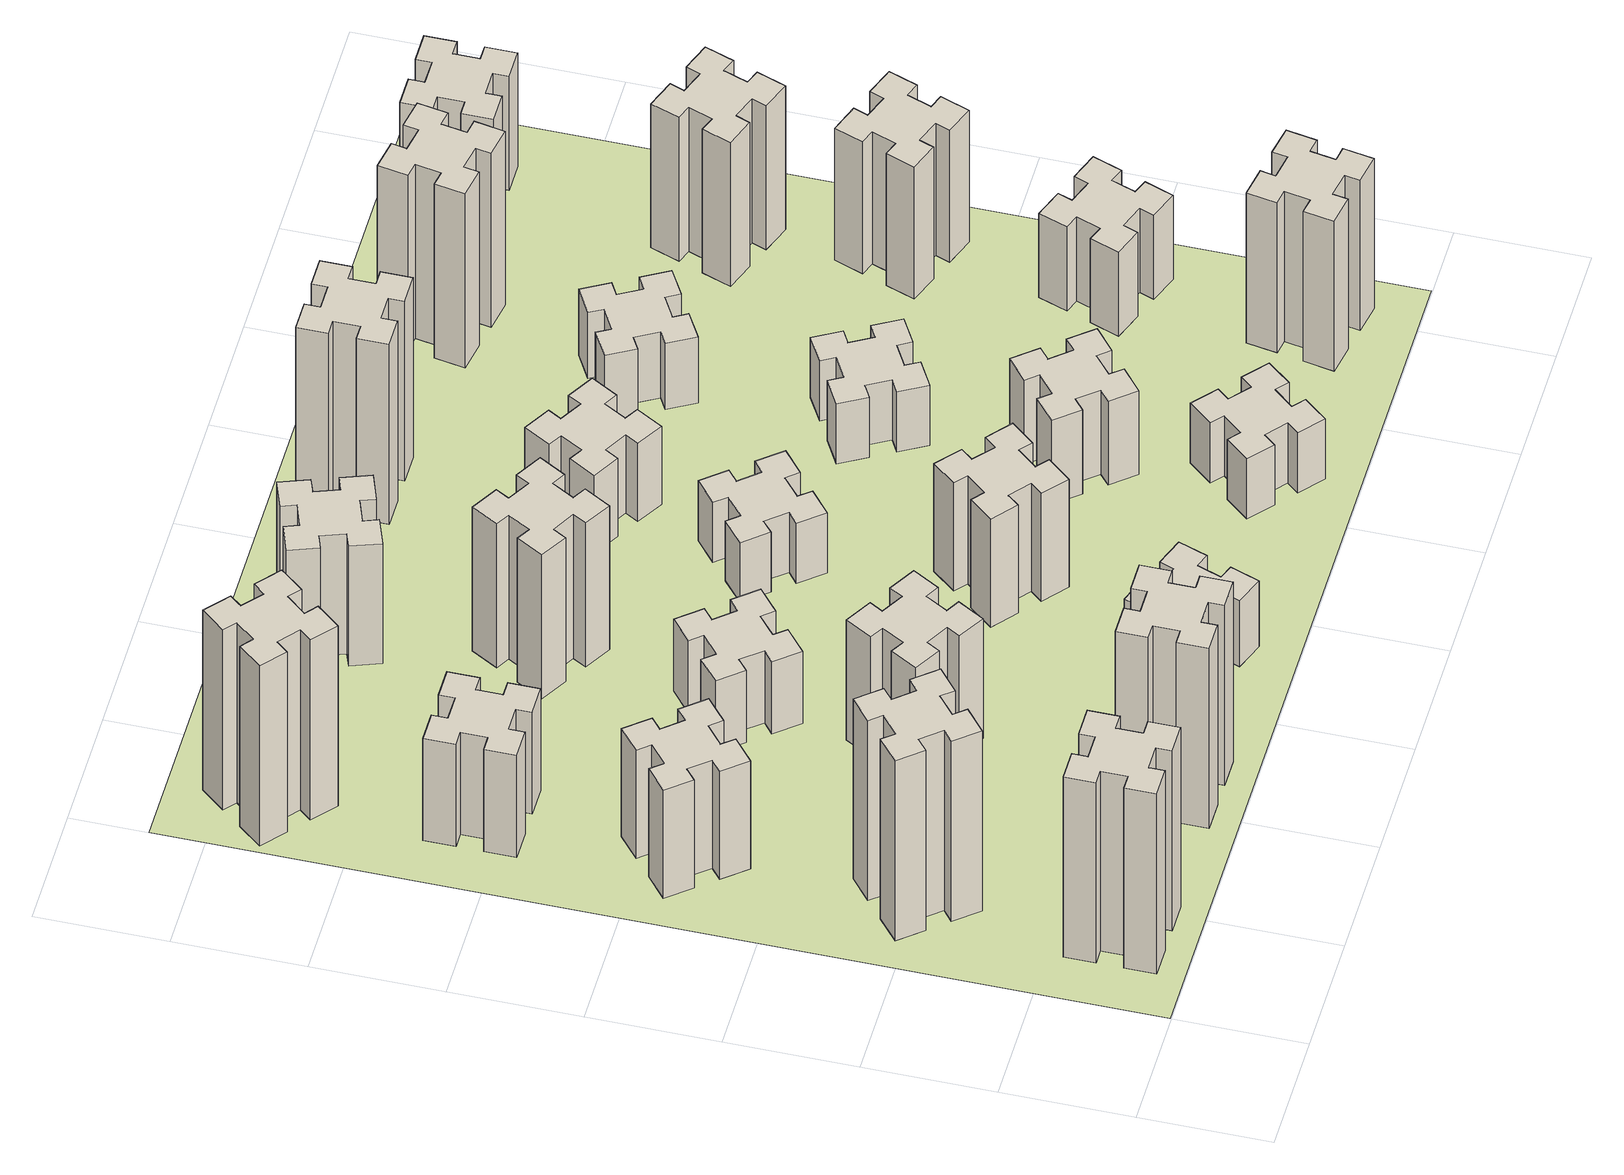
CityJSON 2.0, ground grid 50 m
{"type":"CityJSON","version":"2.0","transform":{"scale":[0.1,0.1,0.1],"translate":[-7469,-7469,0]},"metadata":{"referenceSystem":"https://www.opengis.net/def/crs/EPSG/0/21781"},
"CityObjects":{
"building1":{"type":"Building","attributes":{"class":"1000","function":"1000","usage":"1000","yearOfConstruction":2016,"roofType":"1000","measuredHeight":90,"storeysAboveGround":30,"storeysBelowGround":0},"geometry":[{"type":"Solid","lod":"1","boundaries":[[[[0,1,2,3,4,5,6,7,8,9,10,11,12,13,14,15,16,17,18,19]],[[17,16,20,21]],[[16,15,22,20]],[[15,14,23,22]],[[14,13,24,23]],[[13,12,25,24]],[[12,11,26,25]],[[11,10,27,26]],[[10,9,28,27]],[[9,8,29,28]],[[8,7,30,29]],[[7,6,31,30]],[[6,5,32,31]],[[5,4,33,32]],[[4,3,34,33]],[[3,2,35,34]],[[2,1,36,35]],[[1,0,37,36]],[[0,19,38,37]],[[19,18,39,38]],[[18,17,21,39]],[[24,25,26,27,28,29,30,31,32,33,34,35,36,37,38,39,21,20,22,23]]]]}]},
"building2":{"type":"Building","attributes":{"class":"1000","function":"1000","usage":"1000","yearOfConstruction":2016,"roofType":"1000","measuredHeight":90,"storeysAboveGround":30,"storeysBelowGround":0},"geometry":[{"type":"Solid","lod":"1","boundaries":[[[[40,41,42,43,44,45,46,47,48,49,50,51,52,53,54,55,56,57,58,59]],[[57,56,60,61]],[[56,55,62,60]],[[55,54,63,62]],[[54,53,64,63]],[[53,52,65,64]],[[52,51,66,65]],[[51,50,67,66]],[[50,49,68,67]],[[49,48,69,68]],[[48,47,70,69]],[[47,46,71,70]],[[46,45,72,71]],[[45,44,73,72]],[[44,43,74,73]],[[43,42,75,74]],[[42,41,76,75]],[[41,40,77,76]],[[40,59,78,77]],[[59,58,79,78]],[[58,57,61,79]],[[64,65,66,67,68,69,70,71,72,73,74,75,76,77,78,79,61,60,62,63]]]]}]},
"building3":{"type":"Building","attributes":{"class":"1000","function":"1000","usage":"1000","yearOfConstruction":2016,"roofType":"1000","measuredHeight":54,"storeysAboveGround":30,"storeysBelowGround":0},"geometry":[{"type":"Solid","lod":"1","boundaries":[[[[80,81,82,83,84,85,86,87,88,89,90,91,92,93,94,95,96,97,98,99]],[[97,96,100,101]],[[96,95,102,100]],[[95,94,103,102]],[[94,93,104,103]],[[93,92,105,104]],[[92,91,106,105]],[[91,90,107,106]],[[90,89,108,107]],[[89,88,109,108]],[[88,87,110,109]],[[87,86,111,110]],[[86,85,112,111]],[[85,84,113,112]],[[84,83,114,113]],[[83,82,115,114]],[[82,81,116,115]],[[81,80,117,116]],[[80,99,118,117]],[[99,98,119,118]],[[98,97,101,119]],[[104,105,106,107,108,109,110,111,112,113,114,115,116,117,118,119,101,100,102,103]]]]}]},
"building4":{"type":"Building","attributes":{"class":"1000","function":"1000","usage":"1000","yearOfConstruction":2016,"roofType":"1000","measuredHeight":51,"storeysAboveGround":30,"storeysBelowGround":0},"geometry":[{"type":"Solid","lod":"1","boundaries":[[[[120,121,122,123,124,125,126,127,128,129,130,131,132,133,134,135,136,137,138,139]],[[137,136,140,141]],[[136,135,142,140]],[[135,134,143,142]],[[134,133,144,143]],[[133,132,145,144]],[[132,131,146,145]],[[131,130,147,146]],[[130,129,148,147]],[[129,128,149,148]],[[128,127,150,149]],[[127,126,151,150]],[[126,125,152,151]],[[125,124,153,152]],[[124,123,154,153]],[[123,122,155,154]],[[122,121,156,155]],[[121,120,157,156]],[[120,139,158,157]],[[139,138,159,158]],[[138,137,141,159]],[[144,145,146,147,148,149,150,151,152,153,154,155,156,157,158,159,141,140,142,143]]]]}]},
"building5":{"type":"Building","attributes":{"class":"1000","function":"1000","usage":"1000","yearOfConstruction":2016,"roofType":"1000","measuredHeight":90,"storeysAboveGround":30,"storeysBelowGround":0},"geometry":[{"type":"Solid","lod":"1","boundaries":[[[[160,161,162,163,164,165,166,167,168,169,170,171,172,173,174,175,176,177,178,179]],[[177,176,180,181]],[[176,175,182,180]],[[175,174,183,182]],[[174,173,184,183]],[[173,172,185,184]],[[172,171,186,185]],[[171,170,187,186]],[[170,169,188,187]],[[169,168,189,188]],[[168,167,190,189]],[[167,166,191,190]],[[166,165,192,191]],[[165,164,193,192]],[[164,163,194,193]],[[163,162,195,194]],[[162,161,196,195]],[[161,160,197,196]],[[160,179,198,197]],[[179,178,199,198]],[[178,177,181,199]],[[184,185,186,187,188,189,190,191,192,193,194,195,196,197,198,199,181,180,182,183]]]]}]},
"building6":{"type":"Building","attributes":{"class":"1000","function":"1000","usage":"1000","yearOfConstruction":2016,"roofType":"1000","measuredHeight":90,"storeysAboveGround":30,"storeysBelowGround":0},"geometry":[{"type":"Solid","lod":"1","boundaries":[[[[200,201,202,203,204,205,206,207,208,209,210,211,212,213,214,215,216,217,218,219]],[[217,216,220,221]],[[216,215,222,220]],[[215,214,223,222]],[[214,213,224,223]],[[213,212,225,224]],[[212,211,226,225]],[[211,210,227,226]],[[210,209,228,227]],[[209,208,229,228]],[[208,207,230,229]],[[207,206,231,230]],[[206,205,232,231]],[[205,204,233,232]],[[204,203,234,233]],[[203,202,235,234]],[[202,201,236,235]],[[201,200,237,236]],[[200,219,238,237]],[[219,218,239,238]],[[218,217,221,239]],[[224,225,226,227,228,229,230,231,232,233,234,235,236,237,238,239,221,220,222,223]]]]}]},
"building7":{"type":"Building","attributes":{"class":"1000","function":"1000","usage":"1000","yearOfConstruction":2016,"roofType":"1000","measuredHeight":60,"storeysAboveGround":30,"storeysBelowGround":0},"geometry":[{"type":"Solid","lod":"1","boundaries":[[[[240,241,242,243,244,245,246,247,248,249,250,251,252,253,254,255,256,257,258,259]],[[257,256,260,261]],[[256,255,262,260]],[[255,254,263,262]],[[254,253,264,263]],[[253,252,265,264]],[[252,251,266,265]],[[251,250,267,266]],[[250,249,268,267]],[[249,248,269,268]],[[248,247,270,269]],[[247,246,271,270]],[[246,245,272,271]],[[245,244,273,272]],[[244,243,274,273]],[[243,242,275,274]],[[242,241,276,275]],[[241,240,277,276]],[[240,259,278,277]],[[259,258,279,278]],[[258,257,261,279]],[[264,265,266,267,268,269,270,271,272,273,274,275,276,277,278,279,261,260,262,263]]]]}]},
"building8":{"type":"Building","attributes":{"class":"1000","function":"1000","usage":"1000","yearOfConstruction":2016,"roofType":"1000","measuredHeight":36,"storeysAboveGround":30,"storeysBelowGround":0},"geometry":[{"type":"Solid","lod":"1","boundaries":[[[[280,281,282,283,284,285,286,287,288,289,290,291,292,293,294,295,296,297,298,299]],[[297,296,300,301]],[[296,295,302,300]],[[295,294,303,302]],[[294,293,304,303]],[[293,292,305,304]],[[292,291,306,305]],[[291,290,307,306]],[[290,289,308,307]],[[289,288,309,308]],[[288,287,310,309]],[[287,286,311,310]],[[286,285,312,311]],[[285,284,313,312]],[[284,283,314,313]],[[283,282,315,314]],[[282,281,316,315]],[[281,280,317,316]],[[280,299,318,317]],[[299,298,319,318]],[[298,297,301,319]],[[304,305,306,307,308,309,310,311,312,313,314,315,316,317,318,319,301,300,302,303]]]]}]},
"building9":{"type":"Building","attributes":{"class":"1000","function":"1000","usage":"1000","yearOfConstruction":2016,"roofType":"1000","measuredHeight":33,"storeysAboveGround":30,"storeysBelowGround":0},"geometry":[{"type":"Solid","lod":"1","boundaries":[[[[320,321,322,323,324,325,326,327,328,329,330,331,332,333,334,335,336,337,338,339]],[[337,336,340,341]],[[336,335,342,340]],[[335,334,343,342]],[[334,333,344,343]],[[333,332,345,344]],[[332,331,346,345]],[[331,330,347,346]],[[330,329,348,347]],[[329,328,349,348]],[[328,327,350,349]],[[327,326,351,350]],[[326,325,352,351]],[[325,324,353,352]],[[324,323,354,353]],[[323,322,355,354]],[[322,321,356,355]],[[321,320,357,356]],[[320,339,358,357]],[[339,338,359,358]],[[338,337,341,359]],[[344,345,346,347,348,349,350,351,352,353,354,355,356,357,358,359,341,340,342,343]]]]}]},
"building10":{"type":"Building","attributes":{"class":"1000","function":"1000","usage":"1000","yearOfConstruction":2016,"roofType":"1000","measuredHeight":72,"storeysAboveGround":30,"storeysBelowGround":0},"geometry":[{"type":"Solid","lod":"1","boundaries":[[[[360,361,362,363,364,365,366,367,368,369,370,371,372,373,374,375,376,377,378,379]],[[377,376,380,381]],[[376,375,382,380]],[[375,374,383,382]],[[374,373,384,383]],[[373,372,385,384]],[[372,371,386,385]],[[371,370,387,386]],[[370,369,388,387]],[[369,368,389,388]],[[368,367,390,389]],[[367,366,391,390]],[[366,365,392,391]],[[365,364,393,392]],[[364,363,394,393]],[[363,362,395,394]],[[362,361,396,395]],[[361,360,397,396]],[[360,379,398,397]],[[379,378,399,398]],[[378,377,381,399]],[[384,385,386,387,388,389,390,391,392,393,394,395,396,397,398,399,381,380,382,383]]]]}]},
"building11":{"type":"Building","attributes":{"class":"1000","function":"1000","usage":"1000","yearOfConstruction":2016,"roofType":"1000","measuredHeight":60,"storeysAboveGround":30,"storeysBelowGround":0},"geometry":[{"type":"Solid","lod":"1","boundaries":[[[[400,401,402,403,404,405,406,407,408,409,410,411,412,413,414,415,416,417,418,419]],[[417,416,420,421]],[[416,415,422,420]],[[415,414,423,422]],[[414,413,424,423]],[[413,412,425,424]],[[412,411,426,425]],[[411,410,427,426]],[[410,409,428,427]],[[409,408,429,428]],[[408,407,430,429]],[[407,406,431,430]],[[406,405,432,431]],[[405,404,433,432]],[[404,403,434,433]],[[403,402,435,434]],[[402,401,436,435]],[[401,400,437,436]],[[400,419,438,437]],[[419,418,439,438]],[[418,417,421,439]],[[424,425,426,427,428,429,430,431,432,433,434,435,436,437,438,439,421,420,422,423]]]]}]},
"building12":{"type":"Building","attributes":{"class":"1000","function":"1000","usage":"1000","yearOfConstruction":2016,"roofType":"1000","measuredHeight":54,"storeysAboveGround":30,"storeysBelowGround":0},"geometry":[{"type":"Solid","lod":"1","boundaries":[[[[440,441,442,443,444,445,446,447,448,449,450,451,452,453,454,455,456,457,458,459]],[[457,456,460,461]],[[456,455,462,460]],[[455,454,463,462]],[[454,453,464,463]],[[453,452,465,464]],[[452,451,466,465]],[[451,450,467,466]],[[450,449,468,467]],[[449,448,469,468]],[[448,447,470,469]],[[447,446,471,470]],[[446,445,472,471]],[[445,444,473,472]],[[444,443,474,473]],[[443,442,475,474]],[[442,441,476,475]],[[441,440,477,476]],[[440,459,478,477]],[[459,458,479,478]],[[458,457,461,479]],[[464,465,466,467,468,469,470,471,472,473,474,475,476,477,478,479,461,460,462,463]]]]}]},
"building13":{"type":"Building","attributes":{"class":"1000","function":"1000","usage":"1000","yearOfConstruction":2016,"roofType":"1000","measuredHeight":30,"storeysAboveGround":30,"storeysBelowGround":0},"geometry":[{"type":"Solid","lod":"1","boundaries":[[[[480,481,482,483,484,485,486,487,488,489,490,491,492,493,494,495,496,497,498,499]],[[497,496,500,501]],[[496,495,502,500]],[[495,494,503,502]],[[494,493,504,503]],[[493,492,505,504]],[[492,491,506,505]],[[491,490,507,506]],[[490,489,508,507]],[[489,488,509,508]],[[488,487,510,509]],[[487,486,511,510]],[[486,485,512,511]],[[485,484,513,512]],[[484,483,514,513]],[[483,482,515,514]],[[482,481,516,515]],[[481,480,517,516]],[[480,499,518,517]],[[499,498,519,518]],[[498,497,501,519]],[[504,505,506,507,508,509,510,511,512,513,514,515,516,517,518,519,501,500,502,503]]]]}]},
"building14":{"type":"Building","attributes":{"class":"1000","function":"1000","usage":"1000","yearOfConstruction":2016,"roofType":"1000","measuredHeight":39,"storeysAboveGround":30,"storeysBelowGround":0},"geometry":[{"type":"Solid","lod":"1","boundaries":[[[[520,521,522,523,524,525,526,527,528,529,530,531,532,533,534,535,536,537,538,539]],[[537,536,540,541]],[[536,535,542,540]],[[535,534,543,542]],[[534,533,544,543]],[[533,532,545,544]],[[532,531,546,545]],[[531,530,547,546]],[[530,529,548,547]],[[529,528,549,548]],[[528,527,550,549]],[[527,526,551,550]],[[526,525,552,551]],[[525,524,553,552]],[[524,523,554,553]],[[523,522,555,554]],[[522,521,556,555]],[[521,520,557,556]],[[520,539,558,557]],[[539,538,559,558]],[[538,537,541,559]],[[544,545,546,547,548,549,550,551,552,553,554,555,556,557,558,559,541,540,542,543]]]]}]},
"building15":{"type":"Building","attributes":{"class":"1000","function":"1000","usage":"1000","yearOfConstruction":2016,"roofType":"1000","measuredHeight":30,"storeysAboveGround":30,"storeysBelowGround":0},"geometry":[{"type":"Solid","lod":"1","boundaries":[[[[560,561,562,563,564,565,566,567,568,569,570,571,572,573,574,575,576,577,578,579]],[[577,576,580,581]],[[576,575,582,580]],[[575,574,583,582]],[[574,573,584,583]],[[573,572,585,584]],[[572,571,586,585]],[[571,570,587,586]],[[570,569,588,587]],[[569,568,589,588]],[[568,567,590,589]],[[567,566,591,590]],[[566,565,592,591]],[[565,564,593,592]],[[564,563,594,593]],[[563,562,595,594]],[[562,561,596,595]],[[561,560,597,596]],[[560,579,598,597]],[[579,578,599,598]],[[578,577,581,599]],[[584,585,586,587,588,589,590,591,592,593,594,595,596,597,598,599,581,580,582,583]]]]}]},
"building16":{"type":"Building","attributes":{"class":"1000","function":"1000","usage":"1000","yearOfConstruction":2016,"roofType":"1000","measuredHeight":90,"storeysAboveGround":30,"storeysBelowGround":0},"geometry":[{"type":"Solid","lod":"1","boundaries":[[[[600,601,602,603,604,605,606,607,608,609,610,611,612,613,614,615,616,617,618,619]],[[617,616,620,621]],[[616,615,622,620]],[[615,614,623,622]],[[614,613,624,623]],[[613,612,625,624]],[[612,611,626,625]],[[611,610,627,626]],[[610,609,628,627]],[[609,608,629,628]],[[608,607,630,629]],[[607,606,631,630]],[[606,605,632,631]],[[605,604,633,632]],[[604,603,634,633]],[[603,602,635,634]],[[602,601,636,635]],[[601,600,637,636]],[[600,619,638,637]],[[619,618,639,638]],[[618,617,621,639]],[[624,625,626,627,628,629,630,631,632,633,634,635,636,637,638,639,621,620,622,623]]]]}]},
"building17":{"type":"Building","attributes":{"class":"1000","function":"1000","usage":"1000","yearOfConstruction":2016,"roofType":"1000","measuredHeight":42,"storeysAboveGround":30,"storeysBelowGround":0},"geometry":[{"type":"Solid","lod":"1","boundaries":[[[[640,641,642,643,644,645,646,647,648,649,650,651,652,653,654,655,656,657,658,659]],[[657,656,660,661]],[[656,655,662,660]],[[655,654,663,662]],[[654,653,664,663]],[[653,652,665,664]],[[652,651,666,665]],[[651,650,667,666]],[[650,649,668,667]],[[649,648,669,668]],[[648,647,670,669]],[[647,646,671,670]],[[646,645,672,671]],[[645,644,673,672]],[[644,643,674,673]],[[643,642,675,674]],[[642,641,676,675]],[[641,640,677,676]],[[640,659,678,677]],[[659,658,679,678]],[[658,657,661,679]],[[664,665,666,667,668,669,670,671,672,673,674,675,676,677,678,679,661,660,662,663]]]]}]},
"building18":{"type":"Building","attributes":{"class":"1000","function":"1000","usage":"1000","yearOfConstruction":2016,"roofType":"1000","measuredHeight":30,"storeysAboveGround":30,"storeysBelowGround":0},"geometry":[{"type":"Solid","lod":"1","boundaries":[[[[680,681,682,683,684,685,686,687,688,689,690,691,692,693,694,695,696,697,698,699]],[[697,696,700,701]],[[696,695,702,700]],[[695,694,703,702]],[[694,693,704,703]],[[693,692,705,704]],[[692,691,706,705]],[[691,690,707,706]],[[690,689,708,707]],[[689,688,709,708]],[[688,687,710,709]],[[687,686,711,710]],[[686,685,712,711]],[[685,684,713,712]],[[684,683,714,713]],[[683,682,715,714]],[[682,681,716,715]],[[681,680,717,716]],[[680,699,718,717]],[[699,698,719,718]],[[698,697,701,719]],[[704,705,706,707,708,709,710,711,712,713,714,715,716,717,718,719,701,700,702,703]]]]}]},
"building19":{"type":"Building","attributes":{"class":"1000","function":"1000","usage":"1000","yearOfConstruction":2016,"roofType":"1000","measuredHeight":33,"storeysAboveGround":30,"storeysBelowGround":0},"geometry":[{"type":"Solid","lod":"1","boundaries":[[[[720,721,722,723,724,725,726,727,728,729,730,731,732,733,734,735,736,737,738,739]],[[737,736,740,741]],[[736,735,742,740]],[[735,734,743,742]],[[734,733,744,743]],[[733,732,745,744]],[[732,731,746,745]],[[731,730,747,746]],[[730,729,748,747]],[[729,728,749,748]],[[728,727,750,749]],[[727,726,751,750]],[[726,725,752,751]],[[725,724,753,752]],[[724,723,754,753]],[[723,722,755,754]],[[722,721,756,755]],[[721,720,757,756]],[[720,739,758,757]],[[739,738,759,758]],[[738,737,741,759]],[[744,745,746,747,748,749,750,751,752,753,754,755,756,757,758,759,741,740,742,743]]]]}]},
"building20":{"type":"Building","attributes":{"class":"1000","function":"1000","usage":"1000","yearOfConstruction":2016,"roofType":"1000","measuredHeight":75,"storeysAboveGround":30,"storeysBelowGround":0},"geometry":[{"type":"Solid","lod":"1","boundaries":[[[[760,761,762,763,764,765,766,767,768,769,770,771,772,773,774,775,776,777,778,779]],[[777,776,780,781]],[[776,775,782,780]],[[775,774,783,782]],[[774,773,784,783]],[[773,772,785,784]],[[772,771,786,785]],[[771,770,787,786]],[[770,769,788,787]],[[769,768,789,788]],[[768,767,790,789]],[[767,766,791,790]],[[766,765,792,791]],[[765,764,793,792]],[[764,763,794,793]],[[763,762,795,794]],[[762,761,796,795]],[[761,760,797,796]],[[760,779,798,797]],[[779,778,799,798]],[[778,777,781,799]],[[784,785,786,787,788,789,790,791,792,793,794,795,796,797,798,799,781,780,782,783]]]]}]},
"building21":{"type":"Building","attributes":{"class":"1000","function":"1000","usage":"1000","yearOfConstruction":2016,"roofType":"1000","measuredHeight":87,"storeysAboveGround":30,"storeysBelowGround":0},"geometry":[{"type":"Solid","lod":"1","boundaries":[[[[800,801,802,803,804,805,806,807,808,809,810,811,812,813,814,815,816,817,818,819]],[[817,816,820,821]],[[816,815,822,820]],[[815,814,823,822]],[[814,813,824,823]],[[813,812,825,824]],[[812,811,826,825]],[[811,810,827,826]],[[810,809,828,827]],[[809,808,829,828]],[[808,807,830,829]],[[807,806,831,830]],[[806,805,832,831]],[[805,804,833,832]],[[804,803,834,833]],[[803,802,835,834]],[[802,801,836,835]],[[801,800,837,836]],[[800,819,838,837]],[[819,818,839,838]],[[818,817,821,839]],[[824,825,826,827,828,829,830,831,832,833,834,835,836,837,838,839,821,820,822,823]]]]}]},
"building22":{"type":"Building","attributes":{"class":"1000","function":"1000","usage":"1000","yearOfConstruction":2016,"roofType":"1000","measuredHeight":42,"storeysAboveGround":30,"storeysBelowGround":0},"geometry":[{"type":"Solid","lod":"1","boundaries":[[[[840,841,842,843,844,845,846,847,848,849,850,851,852,853,854,855,856,857,858,859]],[[857,856,860,861]],[[856,855,862,860]],[[855,854,863,862]],[[854,853,864,863]],[[853,852,865,864]],[[852,851,866,865]],[[851,850,867,866]],[[850,849,868,867]],[[849,848,869,868]],[[848,847,870,869]],[[847,846,871,870]],[[846,845,872,871]],[[845,844,873,872]],[[844,843,874,873]],[[843,842,875,874]],[[842,841,876,875]],[[841,840,877,876]],[[840,859,878,877]],[[859,858,879,878]],[[858,857,861,879]],[[864,865,866,867,868,869,870,871,872,873,874,875,876,877,878,879,861,860,862,863]]]]}]},
"building23":{"type":"Building","attributes":{"class":"1000","function":"1000","usage":"1000","yearOfConstruction":2016,"roofType":"1000","measuredHeight":66,"storeysAboveGround":30,"storeysBelowGround":0},"geometry":[{"type":"Solid","lod":"1","boundaries":[[[[880,881,882,883,884,885,886,887,888,889,890,891,892,893,894,895,896,897,898,899]],[[897,896,900,901]],[[896,895,902,900]],[[895,894,903,902]],[[894,893,904,903]],[[893,892,905,904]],[[892,891,906,905]],[[891,890,907,906]],[[890,889,908,907]],[[889,888,909,908]],[[888,887,910,909]],[[887,886,911,910]],[[886,885,912,911]],[[885,884,913,912]],[[884,883,914,913]],[[883,882,915,914]],[[882,881,916,915]],[[881,880,917,916]],[[880,899,918,917]],[[899,898,919,918]],[[898,897,901,919]],[[904,905,906,907,908,909,910,911,912,913,914,915,916,917,918,919,901,900,902,903]]]]}]},
"building24":{"type":"Building","attributes":{"class":"1000","function":"1000","usage":"1000","yearOfConstruction":2016,"roofType":"1000","measuredHeight":72,"storeysAboveGround":30,"storeysBelowGround":0},"geometry":[{"type":"Solid","lod":"1","boundaries":[[[[920,921,922,923,924,925,926,927,928,929,930,931,932,933,934,935,936,937,938,939]],[[937,936,940,941]],[[936,935,942,940]],[[935,934,943,942]],[[934,933,944,943]],[[933,932,945,944]],[[932,931,946,945]],[[931,930,947,946]],[[930,929,948,947]],[[929,928,949,948]],[[928,927,950,949]],[[927,926,951,950]],[[926,925,952,951]],[[925,924,953,952]],[[924,923,954,953]],[[923,922,955,954]],[[922,921,956,955]],[[921,920,957,956]],[[920,939,958,957]],[[939,938,959,958]],[[938,937,941,959]],[[944,945,946,947,948,949,950,951,952,953,954,955,956,957,958,959,941,940,942,943]]]]}]},
"building25":{"type":"Building","attributes":{"class":"1000","function":"1000","usage":"1000","yearOfConstruction":2016,"roofType":"1000","measuredHeight":57,"storeysAboveGround":30,"storeysBelowGround":0},"geometry":[{"type":"Solid","lod":"1","boundaries":[[[[960,961,962,963,964,965,966,967,968,969,970,971,972,973,974,975,976,977,978,979]],[[977,976,980,981]],[[976,975,982,980]],[[975,974,983,982]],[[974,973,984,983]],[[973,972,985,984]],[[972,971,986,985]],[[971,970,987,986]],[[970,969,988,987]],[[969,968,989,988]],[[968,967,990,989]],[[967,966,991,990]],[[966,965,992,991]],[[965,964,993,992]],[[964,963,994,993]],[[963,962,995,994]],[[962,961,996,995]],[[961,960,997,996]],[[960,979,998,997]],[[979,978,999,998]],[[978,977,981,999]],[[984,985,986,987,988,989,990,991,992,993,994,995,996,997,998,999,981,980,982,983]]]]}]},
"landuse1":{"type":"LandUse","attributes":{"name":"plot1","function":"1010"},"geometry":[{"type":"MultiSurface","lod":"1","boundaries":[[[1000,1001,1002,1003]]]}]}
},
"vertices":[
[265,325,0],[265,225,0],[205,225,0],[205,105,0],[325,105,0],[325,165,0],[425,165,0],[425,105,0],[545,105,0],[545,225,0],[485,225,0],[485,325,0],[545,325,0],[545,445,0],[425,445,0],[425,385,0],[325,385,0],[325,445,0],[205,445,0],[205,325,0],[325,385,900],[325,445,900],[425,385,900],[425,445,900],[545,445,900],[545,325,900],[485,325,900],[485,225,900],[545,225,900],[545,105,900],[425,105,900],[425,165,900],[325,165,900],[325,105,900],[205,105,900],[205,225,900],[265,225,900],[265,325,900],[205,325,900],[205,445,900],
[492,1048,0],[427,1124,0],[473,1163,0],[396,1255,0],[304,1178,0],[343,1132,0],[266,1067,0],[228,1113,0],[136,1036,0],[213,944,0],[259,983,0],[323,906,0],[277,868,0],[354,776,0],[446,853,0],[408,899,0],[484,963,0],[523,917,0],[615,994,0],[538,1086,0],[484,963,900],[523,917,900],[408,899,900],[446,853,900],[354,776,900],[277,868,900],[323,906,900],[259,983,900],[213,944,900],[136,1036,900],[228,1113,900],[266,1067,900],[343,1132,900],[304,1178,900],[396,1255,900],[473,1163,900],[427,1124,900],[492,1048,900],[538,1086,900],[615,994,900],
[492,1888,0],[427,1964,0],[473,2003,0],[396,2095,0],[304,2018,0],[343,1972,0],[266,1907,0],[228,1953,0],[136,1876,0],[213,1784,0],[259,1823,0],[323,1746,0],[277,1708,0],[354,1616,0],[446,1693,0],[408,1739,0],[484,1803,0],[523,1757,0],[615,1834,0],[538,1926,0],[484,1803,540],[523,1757,540],[408,1739,540],[446,1693,540],[354,1616,540],[277,1708,540],[323,1746,540],[259,1823,540],[213,1784,540],[136,1876,540],[228,1953,540],[266,1907,540],[343,1972,540],[304,2018,540],[396,2095,540],[473,2003,540],[427,1964,540],[492,1888,540],[538,1926,540],[615,1834,540],
[485,2545,0],[485,2645,0],[545,2645,0],[545,2765,0],[425,2765,0],[425,2705,0],[325,2705,0],[325,2765,0],[205,2765,0],[205,2645,0],[265,2645,0],[265,2545,0],[205,2545,0],[205,2425,0],[325,2425,0],[325,2485,0],[425,2485,0],[425,2425,0],[545,2425,0],[545,2545,0],[425,2485,510],[425,2425,510],[325,2485,510],[325,2425,510],[205,2425,510],[205,2545,510],[265,2545,510],[265,2645,510],[205,2645,510],[205,2765,510],[325,2765,510],[325,2705,510],[425,2705,510],[425,2765,510],[545,2765,510],[545,2645,510],[485,2645,510],[485,2545,510],[545,2545,510],[545,2425,510],
[1005,325,0],[1005,225,0],[945,225,0],[945,105,0],[1065,105,0],[1065,165,0],[1165,165,0],[1165,105,0],[1285,105,0],[1285,225,0],[1225,225,0],[1225,325,0],[1285,325,0],[1285,445,0],[1165,445,0],[1165,385,0],[1065,385,0],[1065,445,0],[945,445,0],[945,325,0],[1065,385,900],[1065,445,900],[1165,385,900],[1165,445,900],[1285,445,900],[1285,325,900],[1225,325,900],[1225,225,900],[1285,225,900],[1285,105,900],[1165,105,900],[1165,165,900],[1065,165,900],[1065,105,900],[945,105,900],[945,225,900],[1005,225,900],[1005,325,900],[945,325,900],[945,445,900],
[384,3387,0],[308,3452,0],[346,3498,0],[254,3575,0],[177,3483,0],[223,3444,0],[159,3368,0],[113,3406,0],[36,3314,0],[128,3237,0],[166,3283,0],[243,3219,0],[204,3173,0],[296,3096,0],[373,3188,0],[327,3226,0],[392,3303,0],[438,3264,0],[515,3356,0],[423,3433,0],[392,3303,900],[438,3264,900],[327,3226,900],[373,3188,900],[296,3096,900],[204,3173,900],[243,3219,900],[166,3283,900],[128,3237,900],[36,3314,900],[113,3406,900],[159,3368,900],[223,3444,900],[177,3483,900],[254,3575,900],[346,3498,900],[308,3452,900],[384,3387,900],[423,3433,900],[515,3356,900],
[1186,1117,0],[1236,1204,0],[1288,1174,0],[1348,1278,0],[1244,1338,0],[1214,1286,0],[1127,1336,0],[1157,1388,0],[1053,1448,0],[993,1344,0],[1045,1314,0],[995,1227,0],[943,1257,0],[883,1153,0],[987,1093,0],[1017,1145,0],[1104,1095,0],[1074,1043,0],[1178,983,0],[1238,1087,0],[1104,1095,600],[1074,1043,600],[1017,1145,600],[987,1093,600],[883,1153,600],[943,1257,600],[995,1227,600],[1045,1314,600],[993,1344,600],[1053,1448,600],[1157,1388,600],[1127,1336,600],[1214,1286,600],[1244,1338,600],[1348,1278,600],[1288,1174,600],[1236,1204,600],[1186,1117,600],[1238,1087,600],[1178,983,600],
[1083,1972,0],[1006,1907,0],[968,1953,0],[876,1876,0],[953,1784,0],[999,1823,0],[1063,1746,0],[1017,1708,0],[1094,1616,0],[1186,1693,0],[1148,1739,0],[1224,1803,0],[1263,1757,0],[1355,1834,0],[1278,1926,0],[1232,1888,0],[1167,1964,0],[1213,2003,0],[1136,2095,0],[1044,2018,0],[1167,1964,360],[1213,2003,360],[1232,1888,360],[1278,1926,360],[1355,1834,360],[1263,1757,360],[1224,1803,360],[1148,1739,360],[1186,1693,360],[1094,1616,360],[1017,1708,360],[1063,1746,360],[999,1823,360],[953,1784,360],[876,1876,360],[968,1953,360],[1006,1907,360],[1083,1972,360],[1044,2018,360],[1136,2095,360],
[1669,460,0],[1635,366,0],[1579,387,0],[1537,274,0],[1650,233,0],[1671,289,0],[1765,255,0],[1744,199,0],[1857,157,0],[1898,270,0],[1842,291,0],[1876,385,0],[1932,364,0],[1973,477,0],[1860,518,0],[1840,462,0],[1746,496,0],[1767,552,0],[1654,593,0],[1613,480,0],[1746,496,330],[1767,552,330],[1840,462,330],[1860,518,330],[1973,477,330],[1932,364,330],[1876,385,330],[1842,291,330],[1898,270,330],[1857,157,330],[1744,199,330],[1765,255,330],[1671,289,330],[1650,233,330],[1537,274,330],[1579,387,330],[1635,366,330],[1669,460,330],[1613,480,330],[1654,593,330],
[1314,2666,0],[1227,2716,0],[1257,2768,0],[1153,2828,0],[1093,2724,0],[1145,2694,0],[1095,2607,0],[1043,2637,0],[983,2533,0],[1087,2473,0],[1117,2525,0],[1204,2475,0],[1174,2423,0],[1278,2363,0],[1338,2467,0],[1286,2497,0],[1336,2584,0],[1388,2554,0],[1448,2658,0],[1344,2718,0],[1336,2584,720],[1388,2554,720],[1286,2497,720],[1338,2467,720],[1278,2363,720],[1174,2423,720],[1204,2475,720],[1117,2525,720],[1087,2473,720],[983,2533,720],[1043,2637,720],[1095,2607,720],[1145,2694,720],[1093,2724,720],[1153,2828,720],[1257,2768,720],[1227,2716,720],[1314,2666,720],[1344,2718,720],[1448,2658,720],
[1125,3456,0],[1031,3422,0],[1010,3478,0],[897,3437,0],[939,3324,0],[995,3345,0],[1029,3251,0],[973,3230,0],[1014,3117,0],[1127,3159,0],[1106,3215,0],[1200,3249,0],[1220,3193,0],[1333,3234,0],[1292,3347,0],[1236,3326,0],[1202,3420,0],[1258,3440,0],[1217,3553,0],[1104,3512,0],[1202,3420,600],[1258,3440,600],[1236,3326,600],[1292,3347,600],[1333,3234,600],[1220,3193,600],[1200,3249,600],[1106,3215,600],[1127,3159,600],[1014,3117,600],[973,3230,600],[1029,3251,600],[995,3345,600],[939,3324,600],[897,3437,600],[1010,3478,600],[1031,3422,600],[1125,3456,600],[1104,3512,600],[1217,3553,600],
[1846,1063,0],[1923,999,0],[1884,953,0],[1976,876,0],[2053,968,0],[2007,1006,0],[2072,1083,0],[2118,1044,0],[2195,1136,0],[2103,1213,0],[2064,1167,0],[1988,1232,0],[2026,1278,0],[1934,1355,0],[1857,1263,0],[1903,1224,0],[1839,1148,0],[1793,1186,0],[1716,1094,0],[1808,1017,0],[1839,1148,540],[1793,1186,540],[1903,1224,540],[1857,1263,540],[1934,1355,540],[2026,1278,540],[1988,1232,540],[2064,1167,540],[2103,1213,540],[2195,1136,540],[2118,1044,540],[2072,1083,540],[2007,1006,540],[2053,968,540],[1976,876,540],[1884,953,540],[1923,999,540],[1846,1063,540],[1808,1017,540],[1716,1094,540],
[1972,1988,0],[1907,2064,0],[1953,2103,0],[1876,2195,0],[1784,2118,0],[1823,2072,0],[1746,2007,0],[1708,2053,0],[1616,1976,0],[1693,1884,0],[1739,1923,0],[1803,1846,0],[1757,1808,0],[1834,1716,0],[1926,1793,0],[1888,1839,0],[1964,1903,0],[2003,1857,0],[2095,1934,0],[2018,2026,0],[1964,1903,300],[2003,1857,300],[1888,1839,300],[1926,1793,300],[1834,1716,300],[1757,1808,300],[1803,1846,300],[1739,1923,300],[1693,1884,300],[1616,1976,300],[1708,2053,300],[1746,2007,300],[1823,2072,300],[1784,2118,300],[1876,2195,300],[1953,2103,300],[1907,2064,300],[1972,1988,300],[2018,2026,300],[2095,1934,300],
[2026,2497,0],[2076,2584,0],[2128,2554,0],[2188,2658,0],[2084,2718,0],[2054,2666,0],[1967,2716,0],[1997,2768,0],[1893,2828,0],[1833,2724,0],[1885,2694,0],[1835,2607,0],[1783,2637,0],[1723,2533,0],[1827,2473,0],[1857,2525,0],[1944,2475,0],[1914,2423,0],[2018,2363,0],[2078,2467,0],[1944,2475,390],[1914,2423,390],[1857,2525,390],[1827,2473,390],[1723,2533,390],[1783,2637,390],[1835,2607,390],[1885,2694,390],[1833,2724,390],[1893,2828,390],[1997,2768,390],[1967,2716,390],[2054,2666,390],[2084,2718,390],[2188,2658,390],[2128,2554,390],[2076,2584,390],[2026,2497,390],[2078,2467,390],[2018,2363,390],
[2586,323,0],[2663,259,0],[2624,213,0],[2716,136,0],[2793,228,0],[2747,266,0],[2812,343,0],[2858,304,0],[2935,396,0],[2843,473,0],[2804,427,0],[2728,492,0],[2766,538,0],[2674,615,0],[2597,523,0],[2643,484,0],[2579,408,0],[2533,446,0],[2456,354,0],[2548,277,0],[2579,408,300],[2533,446,300],[2643,484,300],[2597,523,300],[2674,615,300],[2766,538,300],[2728,492,300],[2804,427,300],[2843,473,300],[2935,396,300],[2858,304,300],[2812,343,300],[2747,266,300],[2793,228,300],[2716,136,300],[2624,213,300],[2663,259,300],[2586,323,300],[2548,277,300],[2456,354,300],
[1965,3385,0],[1965,3485,0],[2025,3485,0],[2025,3605,0],[1905,3605,0],[1905,3545,0],[1805,3545,0],[1805,3605,0],[1685,3605,0],[1685,3485,0],[1745,3485,0],[1745,3385,0],[1685,3385,0],[1685,3265,0],[1805,3265,0],[1805,3325,0],[1905,3325,0],[1905,3265,0],[2025,3265,0],[2025,3385,0],[1905,3325,900],[1905,3265,900],[1805,3325,900],[1805,3265,900],[1685,3265,900],[1685,3385,900],[1745,3385,900],[1745,3485,900],[1685,3485,900],[1685,3605,900],[1805,3605,900],[1805,3545,900],[1905,3545,900],[1905,3605,900],[2025,3605,900],[2025,3485,900],[1965,3485,900],[1965,3385,900],[2025,3385,900],[2025,3265,900],
[2628,899,0],[2704,963,0],[2743,917,0],[2835,994,0],[2758,1086,0],[2712,1048,0],[2647,1124,0],[2693,1163,0],[2616,1255,0],[2524,1178,0],[2563,1132,0],[2486,1067,0],[2448,1113,0],[2356,1036,0],[2433,944,0],[2479,983,0],[2543,906,0],[2497,868,0],[2574,776,0],[2666,853,0],[2543,906,420],[2497,868,420],[2479,983,420],[2433,944,420],[2356,1036,420],[2448,1113,420],[2486,1067,420],[2563,1132,420],[2524,1178,420],[2616,1255,420],[2693,1163,420],[2647,1124,420],[2712,1048,420],[2758,1086,420],[2835,994,420],[2743,917,420],[2704,963,420],[2628,899,420],[2666,853,420],[2574,776,420],
[2475,1744,0],[2525,1657,0],[2473,1627,0],[2533,1523,0],[2637,1583,0],[2607,1635,0],[2694,1685,0],[2724,1633,0],[2828,1693,0],[2768,1797,0],[2716,1767,0],[2666,1854,0],[2718,1884,0],[2658,1988,0],[2554,1928,0],[2584,1876,0],[2497,1826,0],[2467,1878,0],[2363,1818,0],[2423,1714,0],[2497,1826,300],[2467,1878,300],[2584,1876,300],[2554,1928,300],[2658,1988,300],[2718,1884,300],[2666,1854,300],[2716,1767,300],[2768,1797,300],[2828,1693,300],[2724,1633,300],[2694,1685,300],[2607,1635,300],[2637,1583,300],[2533,1523,300],[2473,1627,300],[2525,1657,300],[2475,1744,300],[2423,1714,300],[2363,1818,300],
[2475,2584,0],[2525,2497,0],[2473,2467,0],[2533,2363,0],[2637,2423,0],[2607,2475,0],[2694,2525,0],[2724,2473,0],[2828,2533,0],[2768,2637,0],[2716,2607,0],[2666,2694,0],[2718,2724,0],[2658,2828,0],[2554,2768,0],[2584,2716,0],[2497,2666,0],[2467,2718,0],[2363,2658,0],[2423,2554,0],[2497,2666,330],[2467,2718,330],[2584,2716,330],[2554,2768,330],[2658,2828,330],[2718,2724,330],[2666,2694,330],[2716,2607,330],[2768,2637,330],[2828,2533,330],[2724,2473,330],[2694,2525,330],[2607,2475,330],[2637,2423,330],[2533,2363,330],[2473,2467,330],[2525,2497,330],[2475,2584,330],[2423,2554,330],[2363,2658,330],
[3504,475,0],[3405,492,0],[3416,551,0],[3297,572,0],[3277,454,0],[3336,444,0],[3318,345,0],[3259,356,0],[3238,237,0],[3357,217,0],[3367,276,0],[3465,258,0],[3455,199,0],[3573,178,0],[3594,297,0],[3535,307,0],[3552,405,0],[3611,395,0],[3632,513,0],[3514,534,0],[3552,405,750],[3611,395,750],[3535,307,750],[3594,297,750],[3573,178,750],[3455,199,750],[3465,258,750],[3367,276,750],[3357,217,750],[3238,237,750],[3259,356,750],[3318,345,750],[3336,444,750],[3277,454,750],[3297,572,750],[3416,551,750],[3405,492,750],[3504,475,750],[3514,534,750],[3632,513,750],
[2596,3404,0],[2578,3305,0],[2519,3316,0],[2498,3197,0],[2617,3177,0],[2627,3236,0],[2725,3218,0],[2715,3159,0],[2833,3138,0],[2854,3257,0],[2795,3267,0],[2812,3365,0],[2871,3355,0],[2892,3473,0],[2774,3494,0],[2764,3435,0],[2665,3452,0],[2676,3511,0],[2557,3532,0],[2537,3414,0],[2665,3452,870],[2676,3511,870],[2764,3435,870],[2774,3494,870],[2892,3473,870],[2871,3355,870],[2812,3365,870],[2795,3267,870],[2854,3257,870],[2833,3138,870],[2715,3159,870],[2725,3218,870],[2627,3236,870],[2617,3177,870],[2498,3197,870],[2519,3316,870],[2578,3305,870],[2596,3404,870],[2537,3414,870],[2557,3532,870],
[3351,1029,0],[3445,995,0],[3424,939,0],[3537,897,0],[3578,1010,0],[3522,1031,0],[3556,1125,0],[3612,1104,0],[3653,1217,0],[3540,1258,0],[3520,1202,0],[3426,1236,0],[3447,1292,0],[3334,1333,0],[3293,1220,0],[3349,1200,0],[3315,1106,0],[3259,1127,0],[3217,1014,0],[3330,973,0],[3315,1106,420],[3259,1127,420],[3349,1200,420],[3293,1220,420],[3334,1333,420],[3447,1292,420],[3426,1236,420],[3520,1202,420],[3540,1258,420],[3653,1217,420],[3612,1104,420],[3556,1125,420],[3522,1031,420],[3578,1010,420],[3537,897,420],[3424,939,420],[3445,995,420],[3351,1029,420],[3330,973,420],[3217,1014,420],
[3520,1942,0],[3426,1976,0],[3447,2032,0],[3334,2073,0],[3293,1960,0],[3349,1940,0],[3315,1846,0],[3259,1867,0],[3217,1754,0],[3330,1713,0],[3351,1769,0],[3445,1735,0],[3424,1679,0],[3537,1637,0],[3578,1750,0],[3522,1771,0],[3556,1865,0],[3612,1844,0],[3653,1957,0],[3540,1998,0],[3556,1865,660],[3612,1844,660],[3522,1771,660],[3578,1750,660],[3537,1637,660],[3424,1679,660],[3445,1735,660],[3351,1769,660],[3330,1713,660],[3217,1754,660],[3259,1867,660],[3315,1846,660],[3349,1940,660],[3293,1960,660],[3334,2073,660],[3447,2032,660],[3426,1976,660],[3520,1942,660],[3540,1998,660],[3653,1957,660],
[3420,2582,0],[3326,2616,0],[3347,2672,0],[3234,2713,0],[3193,2600,0],[3249,2580,0],[3215,2486,0],[3159,2507,0],[3117,2394,0],[3230,2353,0],[3251,2409,0],[3345,2375,0],[3324,2319,0],[3437,2277,0],[3478,2390,0],[3422,2411,0],[3456,2505,0],[3512,2484,0],[3553,2597,0],[3440,2638,0],[3456,2505,720],[3512,2484,720],[3422,2411,720],[3478,2390,720],[3437,2277,720],[3324,2319,720],[3345,2375,720],[3251,2409,720],[3230,2353,720],[3117,2394,720],[3159,2507,720],[3215,2486,720],[3249,2580,720],[3193,2600,720],[3234,2713,720],[3347,2672,720],[3326,2616,720],[3420,2582,720],[3440,2638,720],[3553,2597,720],
[3285,3325,0],[3385,3325,0],[3385,3265,0],[3505,3265,0],[3505,3385,0],[3445,3385,0],[3445,3485,0],[3505,3485,0],[3505,3605,0],[3385,3605,0],[3385,3545,0],[3285,3545,0],[3285,3605,0],[3165,3605,0],[3165,3485,0],[3225,3485,0],[3225,3385,0],[3165,3385,0],[3165,3265,0],[3285,3265,0],[3225,3385,570],[3165,3385,570],[3225,3485,570],[3165,3485,570],[3165,3605,570],[3285,3605,570],[3285,3545,570],[3385,3545,570],[3385,3605,570],[3505,3605,570],[3505,3485,570],[3445,3485,570],[3445,3385,570],[3505,3385,570],[3505,3265,570],[3385,3265,570],[3385,3325,570],[3285,3325,570],[3285,3265,570],[3165,3265,570],
[5,3705,0],[3705,3705,0],[3705,5,0],[5,5,0]
]}
